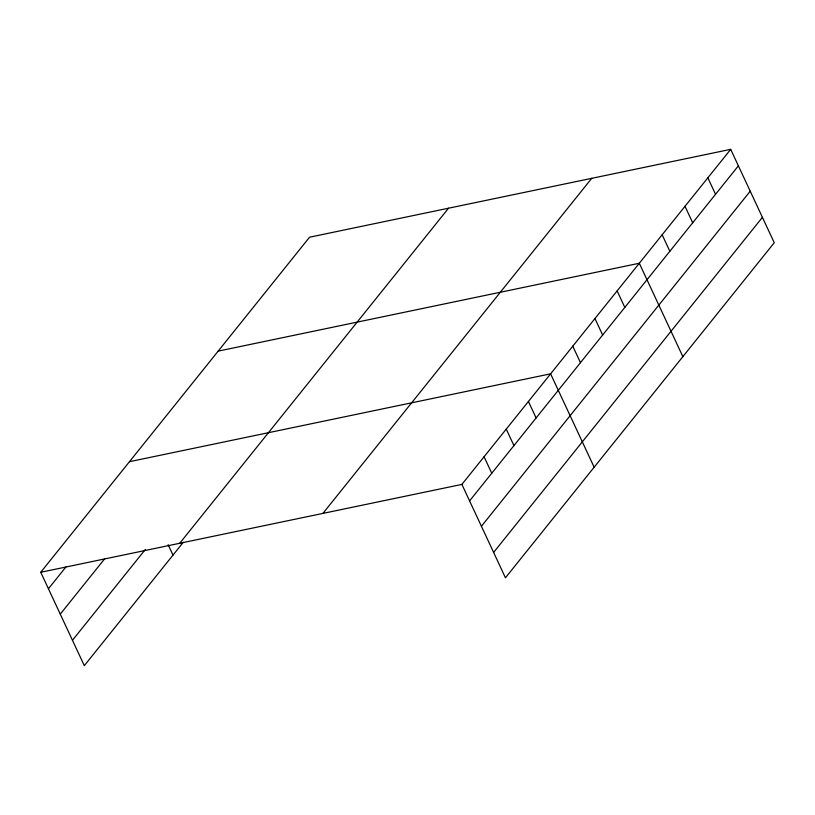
<?xml version="1.0" encoding="UTF-8"?>
<svg xmlns="http://www.w3.org/2000/svg" width="815" height="815" viewBox="0 0 815 815"><rect width="100%" height="100%" fill="white"/><g stroke="black" fill="none" stroke-linecap="round" stroke-linejoin="round"><path stroke-width="1.22" d="M183.304 542.26L84.302 665.661L40.75 572.273L309.557 237.206L730.698 149.339L774.25 242.727L505.443 577.794L461.901 484.405L730.698 149.339M48.431 588.756L65.862 567.036M60.269 614.133L104.626 558.856M72.464 640.284L145.335 549.463M179.728 543.279L448.535 208.212M322.913 513.399L591.721 178.332M469.583 500.889L738.39 165.822M481.421 526.266L750.218 191.199M493.615 552.417L762.412 217.35M218.165 351.133L639.306 263.255L682.858 356.654M129.453 461.697L550.604 373.83L594.155 467.219M40.75 572.273L461.901 484.405M707.848 177.813L715.539 194.296M685.008 206.297L692.689 222.78M662.157 234.771L669.838 251.264M617.128 290.904L624.82 307.387M594.95 318.543L602.642 335.026M572.782 346.181L580.463 362.665M528.426 401.469L536.107 417.952M506.247 429.118L513.939 445.601M484.069 456.757L491.761 473.24M168.165 544.715L173.004 555.096"/></g></svg>
